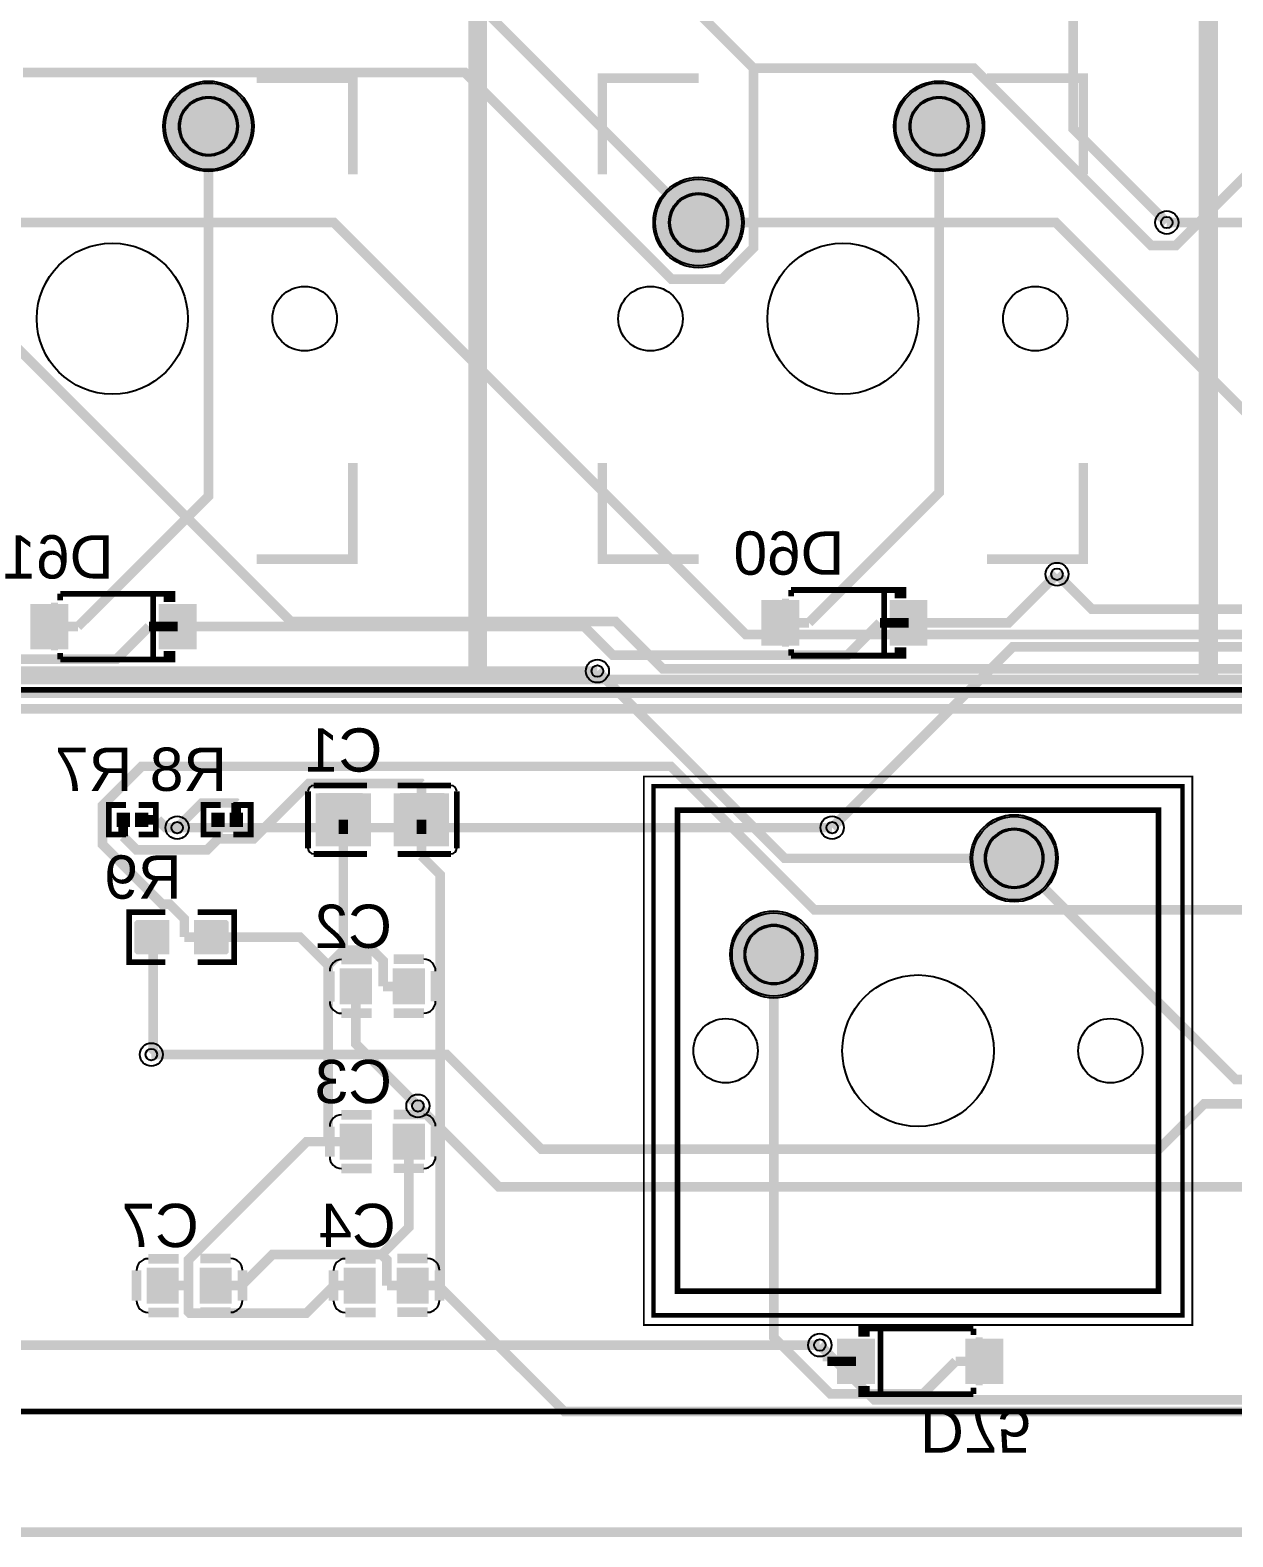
# Model space of a CAD drawing. Header units: millimetres. Extents: x -189 to 128, y -22 to 108.
# Drawn here: x -77.88 to -46.13, y -21.82 to 17.97 of the extents above; entities that cross this region are included whole.
import ezdxf

# ---------------------------------------------------------------- set-up
doc = ezdxf.new("R2010")
doc.units = ezdxf.units.MM
for name, color, linetype, true_color in [('BoardOutLine', 7, 'Continuous', 0xff00ff), ('BottomLayer', 7, 'Continuous', 0x0000ff), ('BottomPasteMaskLayer', 7, 'Continuous', 0x800000), ('BottomSilkLayer', 7, 'Continuous', 0x66cc33), ('BottomSolderMaskLayer', 7, 'Continuous', 0xaa00ff), ('Document', 7, 'Continuous', 0xffffff), ('Hole', 7, 'Continuous', 0x222222), ('Mechanical', 7, 'Continuous', 0xf022f0), ('Multi-Layer', 7, 'Continuous', 0xc0c0c0), ('TopLayer', 7, 'Continuous', 0xff0000), ('TopSilkLayer', 7, 'Continuous', 0xffcc00), ('TopSolderMaskLayer', 7, 'Continuous', 0x800080)]:
    doc.layers.add(name, color=color, linetype=linetype, true_color=true_color)
doc.styles.get("Standard").update_dxf_attribs({"font": 'arial.ttf'})

msp = doc.modelspace()

# ---------------------------------------------------------------- hatches: boundary and pattern name
at = {"layer": 'BottomLayer'}
for points in [[(-76.90098920000014, 2.7930856000000404), (-77.85099999999989, 2.7930856000000404), (-77.85099999999989, 1.6430751999998847), (-76.90098920000014, 1.6430751999998847)], [(-73.51618520000011, 2.7930856000000404), (-74.46619599999985, 2.7930856000000404), (-74.46619599999985, 1.6430751999998847), (-73.51618520000011, 1.6430751999998847)], [(-57.60097700000006, 2.8930853999997908), (-58.5509877999998, 2.8930853999997908), (-58.5509877999998, 1.7430750000000899), (-57.60097700000006, 1.7430750000000899)], [(-54.216173000000026, 2.8930853999997908), (-55.1661838, 2.8930853999997908), (-55.1661838, 1.7430750000000899), (-54.216173000000026, 1.7430750000000899)], [(-68.9085743999999, -3.556914400000096), (-68.9085743999999, -2.2069044000002123), (-70.31857920000016, -2.2069044000002123), (-70.31857920000016, -3.556914400000096)], [(-68.25858840000001, -3.556914400000096), (-68.25858840000001, -2.2069044000002123), (-66.84858360000021, -2.2069044000002123), (-66.84858360000021, -3.556914400000096)], [(-75.27356039999995, -3.0439106000001175), (-75.27356039999995, -2.719908200000191), (-75.57668399999989, -2.719908200000191), (-75.57668399999989, -3.0439106000001175)], [(-75.09357599999998, -3.0439106000001175), (-75.09357599999998, -2.719908200000191), (-74.79045239999982, -2.719908200000191), (-74.79045239999982, -3.0439106000001175)], [(-72.77356540000005, -3.0439106000001175), (-72.77356540000005, -2.719908200000191), (-73.07668899999999, -2.719908200000191), (-73.07668899999999, -3.0439106000001175)], [(-72.59358100000009, -3.0439106000001175), (-72.59358100000009, -2.719908200000191), (-72.29045739999992, -2.719908200000191), (-72.29045739999992, -3.0439106000001175)], [(-74.23360819999994, -6.4139318), (-74.23360819999994, -5.549925399999893), (-75.04008360000012, -5.549925399999893), (-75.04008360000012, -6.4139318)], [(-73.53358419999995, -6.4139318), (-73.53358419999995, -5.549925399999893), (-72.7271088, -5.549925399999893), (-72.7271088, -6.4139318)], [(-68.88358079999989, -6.831914200000028), (-69.68357920000017, -6.831914200000028), (-69.68357920000017, -7.731937800000196), (-68.88358079999989, -7.731937800000196)], [(-67.4835836000002, -6.831914200000028), (-68.28358200000002, -6.831914200000028), (-68.28358200000002, -7.731937800000196), (-67.4835836000002, -7.731937800000196)], [(-68.88358079999989, -10.931906000000026), (-69.68357920000017, -10.931906000000026), (-69.68357920000017, -11.831929600000194), (-68.88358079999989, -11.831929600000194)], [(-67.4835836000002, -10.931906000000026), (-68.28358200000002, -10.931906000000026), (-68.28358200000002, -11.831929600000194), (-67.4835836000002, -11.831929600000194)], [(-73.98359600000003, -14.731923800000231), (-74.78359439999986, -14.731923800000231), (-74.78359439999986, -15.631947399999945), (-73.98359600000003, -15.631947399999945)], [(-72.58359879999989, -14.731923800000231), (-73.38359720000017, -14.731923800000231), (-73.38359720000017, -15.631947399999945), (-72.58359879999989, -15.631947399999945)], [(-68.78358099999991, -14.731923800000231), (-69.58357939999996, -14.731923800000231), (-69.58357939999996, -15.631947399999945), (-68.78358099999991, -15.631947399999945)], [(-67.3835838, -14.731923800000231), (-68.18358219999982, -14.731923800000231), (-68.18358219999982, -15.631947399999945), (-67.3835838, -15.631947399999945)], [(-56.55099180000002, -17.756936800000176), (-55.60098099999982, -17.756936800000176), (-55.60098099999982, -16.60692640000002), (-56.55099180000002, -16.60692640000002)], [(-53.16618779999999, -17.756936800000176), (-52.21617699999979, -17.756936800000176), (-52.21617699999979, -16.60692640000002), (-53.16618779999999, -16.60692640000002)]]:
    msp.add_hatch(color=256, dxfattribs=at).paths.add_polyline_path(points)
at = {"layer": 'BottomPasteMaskLayer'}
for points in [[(-76.90098920000014, 2.7930856000000404), (-77.85099999999989, 2.7930856000000404), (-77.85099999999989, 1.6430751999998847), (-76.90098920000014, 1.6430751999998847)], [(-73.51618520000011, 2.7930856000000404), (-74.46619599999985, 2.7930856000000404), (-74.46619599999985, 1.6430751999998847), (-73.51618520000011, 1.6430751999998847)], [(-57.60097700000006, 2.8930853999997908), (-58.5509877999998, 2.8930853999997908), (-58.5509877999998, 1.7430750000000899), (-57.60097700000006, 1.7430750000000899)], [(-54.216173000000026, 2.8930853999997908), (-55.1661838, 2.8930853999997908), (-55.1661838, 1.7430750000000899), (-54.216173000000026, 1.7430750000000899)], [(-69.05856139999992, -3.5018726000000697), (-69.05858680000006, -3.081908999999996), (-69.50356940000006, -3.081908999999996), (-69.50356940000006, -2.6319226000000526), (-69.0635906, -2.6319226000000526), (-69.05856139999992, -2.221890399999893), (-69.10857399999986, -2.1718777999999475), (-70.25855899999988, -2.1718777999999475), (-70.30857160000005, -2.221890399999893), (-70.30857160000005, -3.5018726000000697), (-70.25855899999988, -3.551885200000015), (-69.10857399999986, -3.551885200000015)], [(-66.90855299999998, -3.5018726000000697), (-66.90855299999998, -2.221890399999893), (-66.95856560000016, -2.1718777999999475), (-68.10857599999986, -2.1718777999999475), (-68.15856319999989, -2.221890399999893), (-68.16359239999997, -2.6319226000000526), (-67.71358060000011, -2.6319226000000526), (-67.71358060000011, -3.081908999999996), (-68.15358480000009, -3.081908999999996), (-68.15856319999989, -3.5018726000000697), (-68.10857599999986, -3.551885200000015), (-66.95856560000016, -3.551885200000015)], [(-75.2645688, -3.019907600000124), (-75.2645688, -2.743911200000184), (-75.2885718, -2.719908200000191), (-75.55270640000003, -2.719908200000191), (-75.57668399999989, -2.743911200000184), (-75.57668399999989, -3.019907600000124), (-75.55270640000003, -3.0439106000001175), (-75.2885718, -3.0439106000001175)], [(-75.10256759999993, -3.019907600000124), (-75.10256759999993, -2.743911200000184), (-75.07856460000016, -2.719908200000191), (-74.8144299999999, -2.719908200000191), (-74.79045239999982, -2.743911200000184), (-74.79045239999982, -3.019907600000124), (-74.8144299999999, -3.0439106000001175), (-75.07856460000016, -3.0439106000001175)], [(-72.76457380000011, -3.019907600000124), (-72.76457380000011, -2.743911200000184), (-72.78857679999987, -2.719908200000191), (-73.05271140000013, -2.719908200000191), (-73.07668899999999, -2.743911200000184), (-73.07668899999999, -3.019907600000124), (-73.05271140000013, -3.0439106000001175), (-72.78857679999987, -3.0439106000001175)], [(-72.60257260000003, -3.019907600000124), (-72.60257260000003, -2.743911200000184), (-72.57856959999981, -2.719908200000191), (-72.314435, -2.719908200000191), (-72.29045739999992, -2.743911200000184), (-72.29045739999992, -3.019907600000124), (-72.314435, -3.0439106000001175), (-72.57856959999981, -3.0439106000001175)], [(-75.07861539999999, -5.531942200000003), (-74.27861699999994, -5.531942200000003), (-74.2286044, -5.581954800000176), (-74.2286044, -5.809919799999989), (-74.59860619999995, -5.809919799999989), (-74.59860619999995, -6.139916600000106), (-74.2286044, -6.139916600000106), (-74.2286044, -6.381953199999998), (-74.27861699999994, -6.431940400000258), (-75.07861539999999, -6.431940400000258), (-75.1286025999998, -6.381953199999998), (-75.1286025999998, -5.581954800000176)], [(-73.52860579999992, -5.581954800000176), (-73.52860579999992, -5.809919799999989), (-73.1486218, -5.809919799999989), (-73.1486218, -6.139916600000106), (-73.52860579999992, -6.139916600000106), (-73.52860579999992, -6.381953199999998), (-73.47861860000012, -6.431940400000258), (-72.68862780000018, -6.431940400000258), (-72.6386152, -6.381953199999998), (-72.6386152, -5.581954800000176), (-72.68862780000018, -5.531942200000003), (-73.47861860000012, -5.531942200000003)], [(-68.88358079999989, -6.831914200000028), (-69.68357920000017, -6.831914200000028), (-69.68357920000017, -7.731937800000196), (-68.88358079999989, -7.731937800000196)], [(-67.4835836000002, -6.831914200000028), (-68.28358200000002, -6.831914200000028), (-68.28358200000002, -7.731937800000196), (-67.4835836000002, -7.731937800000196)], [(-68.88358079999989, -10.931906000000026), (-69.68357920000017, -10.931906000000026), (-69.68357920000017, -11.831929600000194), (-68.88358079999989, -11.831929600000194)], [(-67.4835836000002, -10.931906000000026), (-68.28358200000002, -10.931906000000026), (-68.28358200000002, -11.831929600000194), (-67.4835836000002, -11.831929600000194)], [(-73.98359600000003, -14.731923800000231), (-74.78359439999986, -14.731923800000231), (-74.78359439999986, -15.631947399999945), (-73.98359600000003, -15.631947399999945)], [(-72.58359879999989, -14.731923800000231), (-73.38359720000017, -14.731923800000231), (-73.38359720000017, -15.631947399999945), (-72.58359879999989, -15.631947399999945)], [(-68.78358099999991, -14.731923800000231), (-69.58357939999996, -14.731923800000231), (-69.58357939999996, -15.631947399999945), (-68.78358099999991, -15.631947399999945)], [(-67.3835838, -14.731923800000231), (-68.18358219999982, -14.731923800000231), (-68.18358219999982, -15.631947399999945), (-67.3835838, -15.631947399999945)], [(-56.55099180000002, -17.756936800000176), (-55.60098099999982, -17.756936800000176), (-55.60098099999982, -16.60692640000002), (-56.55099180000002, -16.60692640000002)], [(-53.16618779999999, -17.756936800000176), (-52.21617699999979, -17.756936800000176), (-52.21617699999979, -16.60692640000002), (-53.16618779999999, -16.60692640000002)]]:
    msp.add_hatch(color=256, dxfattribs=at).paths.add_polyline_path(points)
at = {"layer": 'BottomSilkLayer'}
for points in [[(-55.053585599999906, 3.2604710000000523), (-55.053585599999906, 2.9654754000000594), (-54.74878560000002, 2.9654754000000594), (-54.74878560000002, 3.2604710000000523)], [(-74.35359779999999, 3.160471199999847), (-74.35359779999999, 2.8654755999998542), (-74.04879779999987, 2.8654755999998542), (-74.04879779999987, 3.160471199999847)], [(-55.053585599999906, 1.3756894000000557), (-55.053585599999906, 1.6706850000000486), (-54.74878560000002, 1.6706850000000486), (-54.74878560000002, 1.3756894000000557)], [(-74.35359779999999, 1.2756895999998505), (-74.35359779999999, 1.5706851999998435), (-74.04879779999987, 1.5706851999998435), (-74.04879779999987, 1.2756895999998505)], [(-55.71357920000014, -16.239540799999986), (-55.71357920000014, -16.53453639999998), (-56.01837920000003, -16.53453639999998), (-56.01837920000003, -16.239540799999986)], [(-55.71357920000014, -18.124322399999983), (-55.71357920000014, -17.82932679999999), (-56.01837920000003, -17.82932679999999), (-56.01837920000003, -18.124322399999983)]]:
    msp.add_hatch(color=256, dxfattribs=at).paths.add_polyline_path(points)
at = {"layer": 'BottomSolderMaskLayer'}
for points in [[(-74.36840599999981, 15.428722000000107, 1), (-71.98080599999982, 15.428722000000107, 1)], [(-55.07837599999993, 15.428722000000107, 1), (-52.69077599999992, 15.428722000000107, 1)], [(-61.428376000000064, 12.888722000000143, 1), (-59.04077600000006, 12.888722000000143, 1)], [(-76.87558784178395, 2.8184811119710957), (-77.87639864178391, 2.8184811119710957), (-77.87639864178391, 1.617670711970959), (-76.87558784178395, 1.617670711970959)], [(-73.49078384178415, 2.8184811119710957), (-74.49159464178388, 2.8184811119710957), (-74.49159464178388, 1.617670711970959), (-73.49078384178415, 1.617670711970959)], [(-57.57557156713551, 2.9184887660214827), (-58.57638236713524, 2.9184887660214827), (-58.57638236713524, 1.7176783660218007), (-57.57557156713551, 1.7176783660218007)], [(-54.19076756713548, 2.9184887660214827), (-55.19157836713566, 2.9184887660214827), (-55.19157836713566, 1.7176783660218007), (-54.19076756713548, 1.7176783660218007)], [(-68.88317623023477, -3.5823153557855676), (-68.88317623023477, -2.1815053557857027), (-70.343981030235, -2.1815053557857027), (-70.343981030235, -3.5823153557855676)], [(-68.28398840000023, -3.5823153557855676), (-68.28398840000023, -2.1815053557857027), (-66.8231836, -2.1815053557857027), (-66.8231836, -3.5823153557855676)], [(-75.24817317023621, -3.0693145824395742), (-75.24817317023621, -2.6945121824396665), (-75.60209677023636, -2.6945121824396665), (-75.60209677023636, -3.0693145824395742)], [(-75.11898877023623, -3.0693145824395742), (-75.11898877023623, -2.6945121824396665), (-74.76506517023631, -2.6945121824396665), (-74.76506517023631, -3.0693145824395742)], [(-72.74815688650915, -3.0693145824395742), (-72.74815688650915, -2.6945121824396665), (-73.10208048650907, -2.6945121824396665), (-73.10208048650907, -3.0693145824395742)], [(-72.61897248650916, -3.0693145824395742), (-72.61897248650916, -2.6945121824396665), (-72.26504888650925, -2.6945121824396665), (-72.26504888650925, -3.0693145824395742)], [(-53.050566999999866, -3.8999160000000757, 1), (-50.74907299999986, -3.8999160000000757, 1)], [(-74.20820580007558, -6.439330306585134), (-74.20820580007558, -5.5245239065850456), (-75.06548120007574, -5.5245239065850456), (-75.06548120007574, -6.439330306585134)], [(-73.55898020012592, -6.439330306585134), (-73.55898020012592, -5.5245239065850456), (-72.70170480012598, -5.5245239065850456), (-72.70170480012598, -6.439330306585134)], [(-59.400566999999775, -6.439916000000039, 1), (-57.09907299999977, -6.439916000000039, 1)], [(-68.8581807999999, -6.806513483154049), (-69.70897920000016, -6.806513483154049), (-69.70897920000016, -7.757338516845948), (-68.8581807999999, -7.757338516845948)], [(-67.45818682580648, -6.806513483154049), (-68.30898522580651, -6.806513483154049), (-68.30898522580651, -7.757338516845948), (-67.45818682580648, -7.757338516845948)], [(-68.8581807999999, -10.906500982078796), (-69.70897920000016, -10.906500982078796), (-69.70897920000016, -11.857326015770695), (-68.8581807999999, -11.857326015770695)], [(-67.45818682580648, -10.906500982078796), (-68.30898522580651, -10.906500982078796), (-68.30898522580651, -11.857326015770695), (-67.45818682580648, -11.857326015770695)], [(-73.95819277419355, -14.706528817921253), (-74.80899117419335, -14.706528817921253), (-74.80899117419335, -15.657353851612925), (-73.95819277419355, -15.657353851612925)], [(-72.5581987999999, -14.706528817921253), (-73.40899720000016, -14.706528817921253), (-73.40899720000016, -15.657353851612925), (-72.5581987999999, -15.657353851612925)], [(-68.75818583870978, -14.706528817921253), (-69.60898423870958, -14.706528817921253), (-69.60898423870958, -15.657353851612925), (-68.75818583870978, -15.657353851612925)], [(-67.3581918645159, -14.706528817921253), (-68.20899026451616, -14.706528817921253), (-68.20899026451616, -15.657353851612925), (-67.3581918645159, -15.657353851612925)], [(-56.576386367135456, -17.782341288028874), (-55.5755755671355, -17.782341288028874), (-55.5755755671355, -16.581530888028965), (-56.576386367135456, -16.581530888028965)], [(-53.191582367135425, -17.782341288028874), (-52.19077156713547, -17.782341288028874), (-52.19077156713547, -16.581530888028965), (-53.191582367135425, -16.581530888028965)]]:
    msp.add_hatch(color=256, dxfattribs=at).paths.add_polyline_path(points)
at = {"layer": 'Document'}
for points in [[(-77.33459259999995, 2.8530803999999534), (-77.33459259999995, 1.5890747999999348), (-77.14498159999994, 1.5890747999999348), (-77.14498159999994, 2.8530803999999534)], [(-58.03458039999987, 2.953080199999931), (-58.03458039999987, 1.6890745999999126), (-57.844969399999854, 1.6890745999999126), (-57.844969399999854, 2.953080199999931)], [(-58.31898419999993, 2.415870199999972), (-58.31898419999993, 2.2262845999998717), (-57.56056560000002, 2.2262845999998717), (-57.56056560000002, 2.415870199999972)], [(-54.35338379999985, 2.4128729999999905), (-54.35338379999985, 2.22328739999989), (-55.11180239999999, 2.22328739999989), (-55.11180239999999, 2.4128729999999905)], [(-77.61899640000001, 2.315870399999767), (-77.61899640000001, 2.126284799999894), (-76.86057779999987, 2.126284799999894), (-76.86057779999987, 2.315870399999767)], [(-73.65339599999993, 2.3128732000000127), (-73.65339599999993, 2.1232875999999123), (-74.41181460000007, 2.1232875999999123), (-74.41181460000007, 2.3128732000000127)], [(-52.73258439999995, -17.81693160000009), (-52.73258439999995, -16.55292600000007), (-52.922195399999964, -16.55292600000007), (-52.922195399999964, -17.81693160000009)], [(-56.41378099999997, -17.27672440000015), (-56.41378099999997, -17.087138800000048), (-55.65536239999983, -17.087138800000048), (-55.65536239999983, -17.27672440000015)], [(-52.44818059999989, -17.279721599999903), (-52.44818059999989, -17.09013600000003), (-53.2065991999998, -17.09013600000003), (-53.2065991999998, -17.279721599999903)]]:
    msp.add_hatch(color=256, dxfattribs=at).paths.add_polyline_path(points)
at = {"layer": 'Multi-Layer'}
for points in [[(-74.31760599999981, 15.428722000000107, 1), (-72.03160599999981, 15.428722000000107, 1)], [(-55.027575999999925, 15.428722000000107, 1), (-52.741575999999924, 15.428722000000107, 1)], [(-61.37757600000006, 12.888722000000143, 1), (-59.09157600000006, 12.888722000000143, 1)], [(-52.99976699999986, -3.8999160000000757, 1), (-50.79987299999986, -3.8999160000000757, 1)], [(-59.34976699999977, -6.439916000000039, 1), (-57.14987299999977, -6.439916000000039, 1)]]:
    msp.add_hatch(color=256, dxfattribs=at).paths.add_polyline_path(points)
at = {"layer": 'TopSolderMaskLayer'}
for points in [[(-74.36840599999981, 15.428722000000107, 1), (-71.98080599999982, 15.428722000000107, 1)], [(-55.07837599999993, 15.428722000000107, 1), (-52.69077599999992, 15.428722000000107, 1)], [(-61.428376000000064, 12.888722000000143, 1), (-59.04077600000006, 12.888722000000143, 1)], [(-53.050566999999866, -3.8999160000000757, 1), (-50.74907299999986, -3.8999160000000757, 1)], [(-59.400566999999775, -6.439916000000039, 1), (-57.09907299999977, -6.439916000000039, 1)]]:
    msp.add_hatch(color=256, dxfattribs=at).paths.add_polyline_path(points)

# ---------------------------------------------------------------- linework, layer by layer
at = {"layer": 'BoardOutLine', "const_width": 0.254}
msp.add_lwpolyline([(-188.55303920000006, -21.69020300000011), (126.44696580000004, -21.69020300000011)], dxfattribs=at)
at = {"layer": 'BottomLayer', "const_width": 0.254}
for points in [[(-60.23455059999992, 12.888671199999862), (-60.293732599999885, 12.888671199999862), (-69.64474259999997, 22.239681199999723), (-69.64474259999997, 32.18860719999998)], [(-50.344806600000084, 32.18860719999998), (-50.344806600000084, 15.363139199999978), (-47.87033859999997, 12.888671199999862)], [(-63.33690659999979, 21.518067199999905), (-58.78192459999991, 16.963085200000023)], [(-44.89117260000012, 21.518067199999905), (-44.89117260000012, 15.02074719999996), (-47.627768599999854, 12.284151199999997), (-48.28613660000019, 12.284151199999997), (-52.96507059999999, 16.963085200000023), (-58.78192459999991, 16.963085200000023)], [(-58.78192459999991, 16.963085200000023), (-58.78192459999991, 12.219635199999857), (-59.608186599999954, 11.393373200000042), (-60.948544600000105, 11.393373200000042), (-66.40776659999983, 16.85259519999977), (-78.07195460000003, 16.85259519999977)], [(-76.6218686000002, 2.218131199999789), (-73.17458060000013, 5.66541919999986), (-73.17458060000013, 15.428671199999826)], [(-53.88455060000001, 15.428671199999826), (-53.88455060000001, 5.75508119999995), (-57.32167860000004, 2.31795319999992)], [(-54.69125460000009, 2.31795319999992), (-52.05168660000004, 2.31795319999992), (-50.77025660000004, 3.59938319999992)], [(-55.44538059999991, 2.31795319999992), (-56.30110659999991, 1.4622271999999157), (-62.49515059999999, 1.4622271999999157), (-63.25105459999986, 2.218131199999789), (-73.23706460000017, 2.218131199999789)], [(-58.0760585999999, 2.31795319999992), (-57.32167860000004, 2.31795319999992)], [(-55.06819060000021, 2.31795319999992), (-55.44538059999991, 2.31795319999992)], [(-55.06819060000021, 2.31795319999992), (-54.69125460000009, 2.31795319999992)], [(-92.53700060000006, 2.218131199999789), (-91.67924260000018, 1.3603731999999127), (-75.6030745999999, 1.3603731999999127), (-74.7453165999998, 2.218131199999789)], [(-77.37599460000001, 2.218131199999789), (-76.6218686000002, 2.218131199999789)], [(-74.36812659999987, 2.218131199999789), (-74.7453165999998, 2.218131199999789)], [(-74.36812659999987, 2.218131199999789), (-73.99119060000021, 2.218131199999789)], [(-73.99119060000021, 2.218131199999789), (-73.23706460000017, 2.218131199999789)], [(-43.484266599999955, 1.682953199999929), (-51.934338600000046, 1.682953199999929), (-56.70801459999984, -3.090722800000094)], [(-51.89981999999986, -3.8999160000000757), (-57.961606200000006, -3.8999160000000757), (-62.90541140000005, 1.0438891999999669)], [(-43.190134599999965, -5.261660800000072), (-57.17664459999992, -5.261660800000072), (-60.96683260000009, -1.4714728000001287), (-74.93657860000008, -1.4714728000001287), (-75.9706126000001, -2.5055068000001484), (-75.9706126000001, -3.536238800000092), (-74.39936860000012, -5.107482800000071), (-74.20226459999981, -5.107482800000071), (-73.81262859999993, -5.49711880000018), (-73.81262859999993, -5.982004800000141)], [(-67.55356060000008, -1.9279108000000633), (-67.55533859999991, -1.9261328000000049), (-70.52561459999993, -1.9261328000000049), (-71.98840059999998, -3.388918800000056), (-72.92515260000005, -3.388918800000056)], [(-67.55356060000008, -2.8819347999999536), (-67.55356060000008, -1.9279108000000633)], [(-72.44204460000014, -2.440736799999968), (-72.44382259999998, -2.4389588000001368), (-73.34933260000003, -2.4389588000001368), (-74.00109659999998, -3.090722800000094)], [(-72.44204460000014, -2.8819347999999536), (-72.44204460000014, -2.440736799999968)], [(-75.42502059999993, -2.8819347999999536), (-75.42502059999993, -3.3231328000001668)], [(-74.94191260000002, -2.8819347999999536), (-74.51138259999993, -2.8819347999999536)], [(-74.00109659999998, -3.090722800000094), (-74.30259460000002, -3.090722800000094), (-74.51138259999993, -2.8819347999999536)], [(-72.92515260000005, -3.388918800000056), (-72.92515260000005, -2.8819347999999536)], [(-69.61350059999995, -3.2581087999999454), (-69.61350059999995, -2.8819347999999536)], [(-67.55356060000008, -3.2581087999999454), (-67.55356060000008, -2.8819347999999536)], [(-69.61350059999995, -3.2581087999999454), (-69.61350059999995, -3.836212800000112)], [(-67.55356060000008, -3.2581087999999454), (-67.55356060000008, -3.836212800000112)], [(-75.42502059999993, -3.3231328000001668), (-75.07170659999997, -3.676446799999894), (-73.21268059999989, -3.676446799999894), (-72.92515260000005, -3.388918800000056)], [(-69.61350059999995, -6.325412800000095), (-69.61350059999995, -3.836212800000112)], [(-67.10448859999997, -15.181884800000034), (-67.05775259999996, -15.135148800000024), (-67.05775259999996, -4.332020800000009), (-67.55356060000008, -3.836212800000112)], [(-74.68354379999982, -9.081922400000167), (-74.63688400000001, -9.035262600000124), (-74.63688400000001, -5.981954000000087)], [(-73.13038460000007, -5.982004800000141), (-73.81262859999993, -5.982004800000141)], [(-73.13038460000007, -5.982004800000141), (-70.7580246, -5.982004800000141), (-70.0140586, -6.725970800000141)], [(-70.0140586, -6.725970800000141), (-69.61350059999995, -6.325412800000095)], [(-69.61350059999995, -6.325412800000095), (-68.84007059999999, -6.325412800000095), (-68.56270259999997, -6.602780800000119), (-68.56270259999997, -7.281976800000166)], [(-53.445384600000125, -17.181855399999904), (-54.301415399999996, -18.03786080000009), (-56.75805259999993, -18.03786080000009), (-58.24981999999977, -16.546093400000018), (-58.24981999999977, -6.439916000000039)], [(-70.0140586, -11.38204480000013), (-70.0140586, -6.725970800000141)], [(-67.64347660000021, -10.43741880000016), (-69.28355459999989, -8.797340800000029), (-69.28355459999989, -7.281976800000166)], [(-67.88350659999992, -7.281976800000166), (-68.56270259999997, -7.281976800000166)], [(-73.70442459999981, -15.181884800000034), (-73.70442459999981, -14.502688800000215), (-70.58378059999995, -11.38204480000013), (-70.0140586, -11.38204480000013)], [(-70.0140586, -11.38204480000013), (-69.28355459999989, -11.38204480000013)], [(-67.88350659999992, -11.38204480000013), (-67.88350659999992, -13.643660799999907), (-68.60308859999986, -14.36324280000008)], [(-72.30437660000007, -15.181884800000034), (-71.48573459999989, -14.36324280000008), (-68.60308859999986, -14.36324280000008)], [(-68.60308859999986, -14.36324280000008), (-68.46262660000002, -14.50370480000015), (-68.46262660000002, -15.181884800000034)], [(-74.38362059999986, -15.181884800000034), (-73.70442459999981, -15.181884800000034)], [(-69.86267459999999, -15.181884800000034), (-70.59368659999996, -15.912896799999999), (-73.6645466, -15.912896799999999), (-73.70442459999981, -15.873018799999954), (-73.70442459999981, -15.181884800000034)], [(-72.98357259999989, -15.181884800000034), (-72.30437660000007, -15.181884800000034)], [(-69.18347859999994, -15.181884800000034), (-69.86267459999999, -15.181884800000034)], [(-67.78343059999997, -15.181884800000034), (-68.46262660000002, -15.181884800000034)], [(-67.78343059999997, -15.181884800000034), (-67.10448859999997, -15.181884800000034)], [(-31.814998599999853, -17.018812799999978), (-33.305724600000076, -18.509538799999973), (-63.7768345999998, -18.509538799999973), (-67.10448859999997, -15.181884800000034)], [(-57.03262659999996, -16.751858800000036), (-56.830188600000156, -16.954296800000066), (-56.830188600000156, -17.181880800000044)], [(-56.4529986, -17.181880800000044), (-56.830188600000156, -17.181880800000044)], [(-56.4529986, -17.181880800000044), (-56.076062600000114, -17.181880800000044)], [(-52.69125860000008, -17.181880800000044), (-53.445384600000125, -17.181880800000044)]]:
    msp.add_lwpolyline(points, dxfattribs=at)
at = {"layer": 'BottomSilkLayer'}
for points, const_width in [([(-54.97741099999985, 3.1842710000000807), (-57.78974979999998, 3.1842710000000807)], 0.1524), ([(-57.78974979999998, 3.1842710000000807), (-57.78974979999998, 3.0162754000000405)], 0.1524), ([(-55.334281000000146, 3.1842710000000807), (-55.334281000000146, 1.4518893999998)], 0.1524), ([(-74.27742319999993, 3.0842711999998755), (-77.08976200000006, 3.0842711999998755)], 0.1524), ([(-77.08976200000006, 3.0842711999998755), (-77.08976200000006, 2.9162755999998353)], 0.1524), ([(-74.6342932, 3.0842711999998755), (-74.6342932, 1.3518896000000495)], 0.1524), ([(-77.08976200000006, 1.3518896000000495), (-77.08976200000006, 1.5198851999998624)], 0.1524), ([(-57.78974979999998, 1.4518893999998), (-57.78974979999998, 1.6198849999998401)], 0.1524), ([(-74.27742319999993, 1.3518896000000495), (-77.08976200000006, 1.3518896000000495)], 0.1524), ([(-54.97741099999985, 1.4518893999998), (-57.78974979999998, 1.4518893999998)], 0.1524), ([(-70.3947791999999, -1.97830440000007), (-68.98477439999988, -1.97830440000007)], 0.1524), ([(-66.77238360000001, -1.97830440000007), (-68.18238840000004, -1.97830440000007)], 0.1524), ([(-70.54717920000007, -3.6331144000000677), (-70.54717920000007, -2.1307044000000133)], 0.1524), ([(-66.61998360000007, -3.6331144000000677), (-66.61998360000007, -2.1307044000000133)], 0.1524), ([(-75.34976039999992, -3.2725106000000324), (-75.8052839999998, -3.2725106000000324), (-75.8052839999998, -2.4913082000000486), (-75.34976039999992, -2.4913082000000486)], 0.1524), ([(-75.01737600000001, -3.2725106000000324), (-74.5618523999999, -3.2725106000000324), (-74.5618523999999, -2.4913082000000486), (-75.01737600000001, -2.4913082000000486)], 0.1524), ([(-72.84976540000002, -3.2725106000000324), (-73.3052889999999, -3.2725106000000324), (-73.3052889999999, -2.4913082000000486), (-72.84976540000002, -2.4913082000000486)], 0.1524), ([(-72.51738099999989, -3.2725106000000324), (-72.06185740000001, -3.2725106000000324), (-72.06185740000001, -2.4913082000000486), (-72.51738099999989, -2.4913082000000486)], 0.1524), ([(-68.98477439999988, -3.785514400000011), (-70.3947791999999, -3.785514400000011)], 0.1524), ([(-68.18238840000004, -3.785514400000011), (-66.77238360000001, -3.785514400000011)], 0.1524), ([(-74.30980820000013, -6.6425318000001425), (-75.26868360000003, -6.6425318000001425), (-75.26868360000003, -5.321325399999978), (-74.30980820000013, -5.321325399999978)], 0.1524), ([(-73.45738419999998, -6.6425318000001425), (-72.49850879999985, -6.6425318000001425), (-72.49850879999985, -5.321325399999978), (-73.45738419999998, -5.321325399999978)], 0.1524), ([(-69.9735963999999, -6.8821554000001015), (-69.9735963999999, -7.682179200000064)], 0.254), ([(-68.86384500000008, -6.572300800000221), (-69.66381799999999, -6.572300800000221)], 0.254), ([(-68.28795080000009, -6.5664842000001045), (-67.48795240000004, -6.5664842000001045)], 0.254), ([(-67.17812320000007, -6.876313400000072), (-67.17812320000007, -7.676286399999981)], 0.254), ([(-68.86384500000008, -7.991957599999978), (-69.66381799999999, -7.991957599999978)], 0.254), ([(-68.28795080000009, -7.9860902000002625), (-67.48795240000004, -7.9860902000002625)], 0.254), ([(-68.86384500000008, -10.672292599999992), (-69.66381799999999, -10.672292599999992)], 0.254), ([(-68.28795080000009, -10.666475999999875), (-67.48795240000004, -10.666475999999875)], 0.254), ([(-69.9735963999999, -10.982147199999872), (-69.9735963999999, -11.782171000000062)], 0.254), ([(-67.17812320000007, -10.97630520000007), (-67.17812320000007, -11.776278199999979)], 0.254), ([(-68.86384500000008, -12.091949399999976), (-69.66381799999999, -12.091949399999976)], 0.254), ([(-68.28795080000009, -12.086082000000033), (-67.48795240000004, -12.086082000000033)], 0.254), ([(-75.07361160000005, -14.782165000000077), (-75.07361160000005, -15.58218880000004)], 0.254), ([(-73.9638602, -14.472310400000197), (-74.76383319999991, -14.472310400000197)], 0.254), ([(-73.387966, -14.46649380000008), (-72.58796759999996, -14.46649380000008)], 0.254), ([(-72.27813839999999, -14.776323000000048), (-72.27813839999999, -15.576295999999957)], 0.254), ([(-69.87359659999993, -14.782165000000077), (-69.87359659999993, -15.58218880000004)], 0.254), ([(-68.7638452000001, -14.472310400000197), (-69.56381820000001, -14.472310400000197)], 0.254), ([(-68.18795099999988, -14.46649380000008), (-67.38795260000006, -14.46649380000008)], 0.254), ([(-67.0781234000001, -14.776323000000048), (-67.0781234000001, -15.576295999999957)], 0.254), ([(-73.9638602, -15.891967199999954), (-74.76383319999991, -15.891967199999954)], 0.254), ([(-73.387966, -15.88609980000001), (-72.58796759999996, -15.88609980000001)], 0.254), ([(-68.7638452000001, -15.891967199999954), (-69.56381820000001, -15.891967199999954)], 0.254), ([(-68.18795099999988, -15.88609980000001), (-67.38795260000006, -15.88609980000001)], 0.254), ([(-55.78975379999997, -16.315740800000185), (-52.977415000000065, -16.315740800000185)], 0.1524), ([(-55.4328837999999, -18.04812240000001), (-55.4328837999999, -16.315740800000185)], 0.1524), ([(-52.977415000000065, -16.315740800000185), (-52.977415000000065, -16.483736399999998)], 0.1524), ([(-52.977415000000065, -18.04812240000001), (-52.977415000000065, -17.88012679999997)], 0.1524), ([(-55.78975379999997, -18.04812240000001), (-52.977415000000065, -18.04812240000001)], 0.1524)]:
    msp.add_lwpolyline(points, dxfattribs=dict(at, const_width=const_width))
for centre, radius, start, end in [((-70.3947791999999, -2.1307044000000133), 0.1524, 90, 180), ((-66.77238360000001, -2.1307044000000133), 0.1524, 0, 90), ((-70.3947791999999, -3.6331143999998403), 0.1524, 180.00000000005213, 270), ((-66.77238360000001, -3.6331143999998403), 0.1524, 270, 359.9999999999479), ((-69.66376720104108, -6.882130000000188), 0.3098292, 90, 180.00469714540148), ((-67.48790159999999, -6.876313400000299), 0.3098292, 0, 90), ((-69.66376719999994, -7.6821284000000105), 0.3098292, 180, 270), ((-67.48790159895884, -7.676311800000121), 0.3098292, 270, 0), ((-69.66376720104108, -10.982121799999959), 0.3098292, 90, 180.00469714540148), ((-67.48790159999999, -10.976305199999842), 0.3098292, 0, 90), ((-69.66376719999994, -11.782120200000008), 0.3098292, 180, 270), ((-67.48790159895884, -11.77630360000012), 0.3098292, 270, 0), ((-74.763782401041, -14.782139600000164), 0.3098292, 90, 180.00469714540148), ((-72.5879167999999, -14.776323000000275), 0.3098292, 0, 90), ((-69.5637674010411, -14.782139600000164), 0.3098292, 90, 180.00469714540148), ((-67.38790180000001, -14.776323000000275), 0.3098292, 0, 90), ((-74.76378239999985, -15.582137999999986), 0.3098292, 180, 270), ((-72.58791679895876, -15.576321400000097), 0.3098292, 270, 0), ((-69.56376739999973, -15.582137999999986), 0.3098292, 180, 270), ((-67.38790179895864, -15.576321400000097), 0.3098292, 270, 0)]:
    msp.add_arc(centre, radius, start, end, dxfattribs=at)
at = {"layer": 'BottomSolderMaskLayer'}
for points in [[(-51.90016544997138, -3.1153193963284576), (-51.899899719224095, -3.1153193963284576)], [(-51.90016544997138, -4.684725188269342), (-51.899899719224095, -4.684725188269342)], [(-58.25016544997129, -5.655319396328421), (-58.24989971922423, -5.655319396328421)], [(-58.25016544997129, -7.224725188269305), (-58.24989971922423, -7.224725188269305)]]:
    msp.add_lwpolyline(points, close=True, dxfattribs=at)
for centre, radius in [((-73.17460599999981, 15.428722000000107), 1.1938000000000002), ((-53.884575999999925, 15.428722000000107), 1.1938000000000002), ((-73.17470760000015, 15.428620399999772), 0.7826022222222223), ((-53.8847538, 15.428620399999772), 0.7826022222222223), ((-60.23457600000006, 12.888722000000143), 1.1938000000000002), ((-60.234753800000135, 12.888620399999809), 0.7826022222222223), ((-51.89981999999986, -3.8999160000000757), 1.150747), ((-58.24981999999977, -6.439916000000039), 1.150747)]:
    msp.add_circle(centre, radius, dxfattribs=at)
for centre, start, end in [((-51.899899719224095, -3.9000222922988996), 90, 270), ((-51.90016544997138, -3.9000222922988996), 270, 90), ((-58.24989971922423, -6.440022292298863), 90, 270), ((-58.25016544997129, -6.440022292298863), 270, 90)]:
    msp.add_arc(centre, 0.7847028959704422, start, end, dxfattribs=at)
at = {"layer": 'Document'}
for points, const_width in [([(-85.23970759999997, 19.873620399999936), (-66.18970760000002, 19.873620399999936), (-66.18970760000002, 0.8236203999997542), (-85.23970759999997, 0.8236203999997542), (-85.23970759999997, 19.873620399999936)], 0.254), ([(-65.94975380000005, 19.873620399999936), (-46.8997538000001, 19.873620399999936), (-46.8997538000001, 0.8236203999997542), (-65.94975380000005, 0.8236203999997542), (-65.94975380000005, 19.873620399999936)], 0.254), ([(-46.649792400000024, 19.873620399999936), (-27.599792399999842, 19.873620399999936), (-27.599792399999842, 0.8236203999997542), (-46.649792400000024, 0.8236203999997542), (-46.649792400000024, 19.873620399999936)], 0.254), ([(-113.97127320000004, 0.5449823999999808), (5.0912267999999585, 0.5449823999999808), (5.0912267999999585, -18.5050176000002), (-113.97127320000004, -18.5050176000002), (-113.97127320000004, 0.5449823999999808)], 0.150114), ([(-60.79002319999995, -2.630017600000201), (-48.09002320000013, -2.630017600000201), (-48.09002320000013, -15.33001760000002), (-60.79002319999995, -15.33001760000002), (-60.79002319999995, -2.630017600000201)], 0.150114)]:
    msp.add_lwpolyline(points, close=True, dxfattribs=dict(at, const_width=const_width))
at = {"layer": 'Hole'}
for centre, radius in [((-47.87036399999988, 12.888722000000143), 0.15250160000000001), ((-50.77028200000018, 3.599433999999974), 0.15250160000000001), ((-62.905386000000135, 1.0439399999997931), 0.15250160000000001), ((-74.00112200000012, -3.0906720000000405), 0.15250160000000001), ((-56.70803999999998, -3.0906720000000405), 0.15250160000000001), ((-74.68362000000002, -9.082024000000047), 0.1524), ((-67.6435019999999, -10.437367999999879), 0.15250160000000001), ((-57.0326520000001, -16.75180800000021), 0.15250160000000001)]:
    msp.add_circle(centre, radius, dxfattribs=at)
at = {"layer": 'Mechanical', "const_width": 0.050038000000000006}
msp.add_lwpolyline([(-47.20000720000007, -1.7400016000001415), (-47.20000720000007, -16.22003360000008), (-61.68003920000001, -16.22003360000008), (-61.68003920000001, -1.7400016000001415), (-47.20000720000007, -1.7400016000001415)], close=True, dxfattribs=at)
at = {"layer": 'Multi-Layer'}
for points in [[(-51.9001502000001, -3.149955600000183), (-51.89989620000006, -3.149955600000183)], [(-51.9001502000001, -4.650079600000183), (-51.89989620000006, -4.650079600000183)], [(-58.25015020000001, -5.689955600000147), (-58.24989619999997, -5.689955600000147)], [(-58.25015020000001, -7.190079600000146), (-58.24989619999997, -7.190079600000146)]]:
    msp.add_lwpolyline(points, close=True, dxfattribs=at)
for centre, radius in [((-73.17460599999981, 15.428722000000107), 1.143), ((-53.884575999999925, 15.428722000000107), 1.143), ((-73.17470760000015, 15.428620399999772), 0.7493000000000001), ((-53.8847538, 15.428620399999772), 0.7493000000000001), ((-60.23457600000006, 12.888722000000143), 1.143), ((-60.234753800000135, 12.888620399999809), 0.7493000000000001), ((-47.87036399999988, 12.888722000000143), 0.30500320000000003), ((-75.71460599999978, 10.348721999999952), 1.9939), ((-56.42457599999989, 10.348721999999952), 1.9939), ((-70.63460599999985, 10.348721999999952), 0.8509), ((-61.50457600000004, 10.348721999999952), 0.8509), ((-51.34457599999996, 10.348721999999952), 0.8509), ((-50.77028200000018, 3.599433999999974), 0.30500320000000003), ((-62.905386000000135, 1.0439399999997931), 0.30500320000000003), ((-74.00112200000012, -3.0906720000000405), 0.30500320000000003), ((-56.70803999999998, -3.0906720000000405), 0.30500320000000003), ((-51.89981999999986, -3.8999160000000757), 1.099947), ((-58.24981999999977, -6.439916000000039), 1.099947), ((-54.43981999999983, -8.97991600000023), 1.9999959999999999), ((-59.51981999999998, -8.97991600000023), 0.8498840000000001), ((-49.3598199999999, -8.97991600000023), 0.8498840000000001), ((-74.68362000000002, -9.082024000000047), 0.3048), ((-67.6435019999999, -10.437367999999879), 0.30500320000000003), ((-57.0326520000001, -16.75180800000021), 0.30500320000000003)]:
    msp.add_circle(centre, radius, dxfattribs=at)
for centre, start, end in [((-51.89989620000006, -3.900017600000183), 90, 270), ((-51.9001502000001, -3.900017600000183), 270, 90), ((-58.24989619999997, -6.440017600000147), 90, 270), ((-58.25015020000001, -6.440017600000147), 270, 90)]:
    msp.add_arc(centre, 0.750062, start, end, dxfattribs=at)
at = {"layer": 'TopLayer', "const_width": 0.254}
for points in [[(-162.21453459999998, 15.448737199999869), (-146.81603859999996, 0.050241199999845776), (-34.1589105999999, 0.050241199999845776), (-32.3519546, -1.7567148000000543)], [(-118.12445260000004, 12.898577199999863), (-109.78283859999988, 12.898577199999863), (-108.25985459999993, 14.421561199999815), (-94.00740659999997, 14.421561199999815), (-92.88244060000011, 13.296595199999956), (-81.94570859999999, 13.296595199999956), (-70.99932459999991, 2.350211199999876), (-62.42758659999981, 2.350211199999876), (-61.18070059999991, 1.1033251999997447), (-33.980602599999884, 1.1033251999997447), (-33.980602599999884, 1.1030711999999312)], [(-137.42438859999993, 12.898577199999863), (-132.76348860000007, 12.898577199999863), (-120.32307659999992, 0.45816519999993943), (-32.87595660000011, 0.45816519999993943)], [(-62.905360599999995, 1.0438891999999669), (-82.31883459999995, 1.0438891999999669), (-94.16361660000007, 12.888671199999862), (-98.82451659999992, 12.888671199999862)], [(-79.52458060000004, 12.888671199999862), (-69.86394459999997, 12.888671199999862), (-58.98868059999995, 2.0134072000000742), (-33.43297859999984, 2.0134072000000742), (-31.668186600000126, 0.24861519999990378), (-31.668186600000126, -5.604306799999904)], [(-60.23455059999992, 12.888671199999862), (-50.798450600000024, 12.888671199999862), (-42.21147259999998, 4.301693200000045), (-35.9374186, 4.301693200000045)], [(-40.93461460000003, 12.888671199999862), (-47.87033859999997, 12.888671199999862)], [(-50.77025660000004, 3.59938319999992), (-49.846204599999965, 2.675331199999846), (-34.3171526000001, 2.675331199999846), (-33.91049859999998, 3.0819851999997354), (-33.91049859999998, 3.7566091999997298)], [(-56.70801459999984, -3.090722800000094), (-74.00109659999998, -3.090722800000094)], [(-32.91146580000009, -7.692186800000172), (-32.91146580000009, -8.03325800000016), (-34.61964119999993, -9.741433400000005), (-46.058302599999934, -9.741433400000005), (-51.89981999999986, -3.8999160000000757)], [(-27.583536400000185, -6.881926800000201), (-29.48353259999999, -8.781923000000006), (-31.383528800000022, -8.781923000000006), (-33.983523600000126, -11.38191780000011), (-38.683539599999904, -11.38191780000011), (-39.68353759999991, -10.381919800000105), (-46.88354859999981, -10.381919800000105), (-48.0835462, -11.581917400000066), (-64.38353899999993, -11.581917400000066), (-66.88353399999983, -9.081922400000167), (-74.68354379999982, -9.081922400000167)], [(-25.4589026000001, -11.500408800000287), (-26.535862599999973, -12.577368800000158), (-65.50352659999999, -12.577368800000158), (-67.64347660000021, -10.43741880000016)], [(-99.71275459999993, -16.751858800000036), (-57.03262659999996, -16.751858800000036)], [(-8.392159999999876, -16.870679999999993), (-9.723120000000108, -18.199100000000044), (-55.58536000000004, -18.199100000000044), (-57.03315999999995, -16.75130000000013)]]:
    msp.add_lwpolyline(points, dxfattribs=at)
at = {"layer": 'TopSilkLayer', "const_width": 0.254}
for points in [[(-69.36470759999997, 14.15862039999979), (-69.36470759999997, 16.698620399999754), (-71.90470760000017, 16.698620399999754)], [(-62.7747538000001, 14.15862039999979), (-62.7747538000001, 16.698620399999754), (-60.234753800000135, 16.698620399999754)], [(-50.07475380000005, 14.15862039999979), (-50.07475380000005, 16.698620399999754), (-52.61475380000002, 16.698620399999754)], [(-71.90470760000017, 3.998620399999936), (-69.36470759999997, 3.998620399999936), (-69.36470759999997, 6.5386203999999)], [(-62.7747538000001, 6.5386203999999), (-62.7747538000001, 3.998620399999936), (-60.234753800000135, 3.998620399999936)], [(-52.61475380000002, 3.998620399999936), (-50.07475380000005, 3.998620399999936), (-50.07475380000005, 6.5386203999999)]]:
    msp.add_lwpolyline(points, dxfattribs=at)
at = {"layer": 'TopSilkLayer', "const_width": 0.119888}
msp.add_lwpolyline([(-61.42502320000017, -1.9950176000002102), (-47.45502320000014, -1.9950176000002102), (-47.45502320000014, -15.96501760000001), (-61.42502320000017, -15.96501760000001), (-61.42502320000017, -1.9950176000002102)], close=True, dxfattribs=at)
at = {"layer": 'TopSolderMaskLayer'}
for points in [[(-51.90016544997138, -3.1153193963284576), (-51.899899719224095, -3.1153193963284576)], [(-51.90016544997138, -4.684725188269342), (-51.899899719224095, -4.684725188269342)], [(-58.25016544997129, -5.655319396328421), (-58.24989971922423, -5.655319396328421)], [(-58.25016544997129, -7.224725188269305), (-58.24989971922423, -7.224725188269305)]]:
    msp.add_lwpolyline(points, close=True, dxfattribs=at)
for centre, radius in [((-73.17460599999981, 15.428722000000107), 1.1938000000000002), ((-53.884575999999925, 15.428722000000107), 1.1938000000000002), ((-73.17470760000015, 15.428620399999772), 0.7826022222222223), ((-53.8847538, 15.428620399999772), 0.7826022222222223), ((-60.23457600000006, 12.888722000000143), 1.1938000000000002), ((-60.234753800000135, 12.888620399999809), 0.7826022222222223), ((-51.89981999999986, -3.8999160000000757), 1.150747), ((-58.24981999999977, -6.439916000000039), 1.150747)]:
    msp.add_circle(centre, radius, dxfattribs=at)
for centre, start, end in [((-51.899899719224095, -3.9000222922988996), 90, 270), ((-51.90016544997138, -3.9000222922988996), 270, 90), ((-58.24989971922423, -6.440022292298863), 90, 270), ((-58.25016544997129, -6.440022292298863), 270, 90)]:
    msp.add_arc(centre, 0.7847028959704422, start, end, dxfattribs=at)

# ---------------------------------------------------------------- texts
at = {"layer": 'BottomSilkLayer', "text_generation_flag": 2}
for s, p in [('D61', (-75.68336399999998, 3.4881820000000516)), ('D60', (-56.38342799999987, 3.588257999999996)), ('C1', (-68.58355599999982, -1.6118840000001455)), ('R7', (-75.18349200000011, -2.1198840000001837)), ('R8', (-72.68362399999978, -2.1198840000001837)), ('R9', (-73.88351999999986, -4.965954000000238)), ('C2', (-68.32930199999987, -6.265926000000036)), ('C3', (-68.32930199999987, -10.365740000000187)), ('C7', (-73.42936800000007, -14.165833999999904)), ('C4', (-68.2294800000002, -14.165833999999904))]:
    msp.add_text(s, height=1.143, dxfattribs=at).set_placement(p)
msp.add_text('D75', height=1.143, rotation=180, dxfattribs=at).set_placement((-54.3836859999999, -18.4518300000002))

doc.saveas('drawing.dxf')
